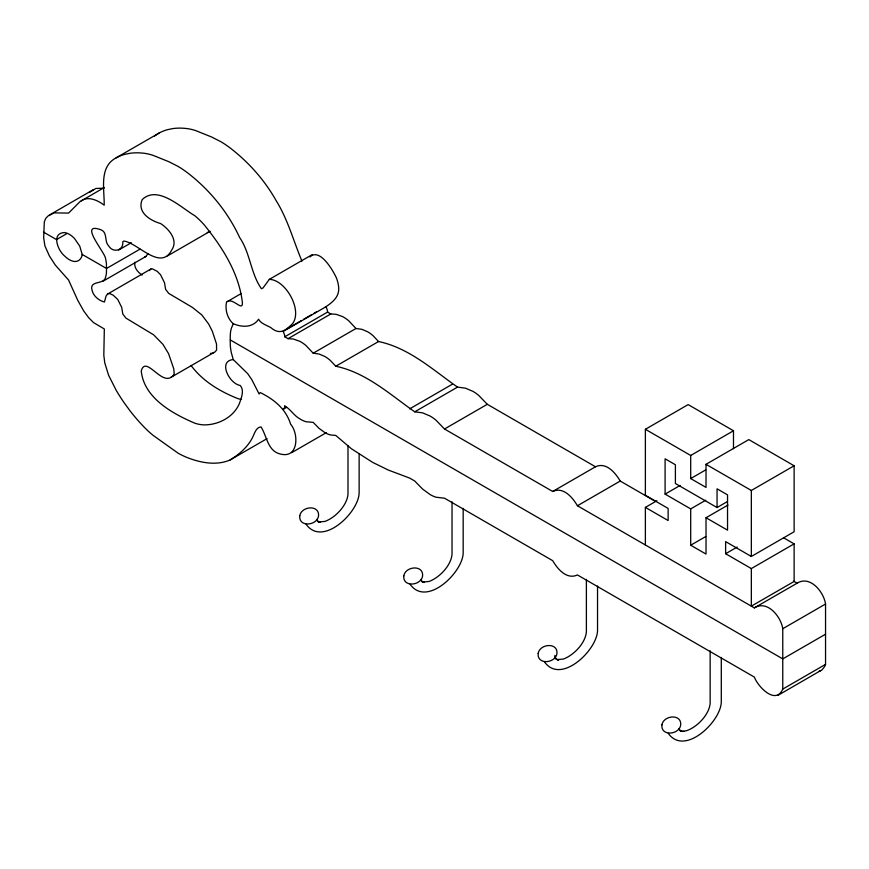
<?xml version="1.0" encoding="UTF-8"?>
<svg xmlns="http://www.w3.org/2000/svg" width="869" height="869" viewBox="0 0 869 869"><rect width="100%" height="100%" fill="white"/><g stroke="black" fill="none" stroke-linecap="round" stroke-linejoin="round"><path stroke-width="1.3" d="M267.098 438.606L230.089 459.973C216.479 465.827 200.989 462.873 187.628 457.735A96.459 55.692 60 0 1 178.134 453.205L153.194 435.423A78.384 45.253 60 0 1 143.179 426.114L139.876 422.573A125.364 72.377 60 0 1 130.241 411.091L124.376 403.097A120.769 69.726 60 0 1 116.185 390.29L108.592 375.245L104.747 362.818L103.813 355.16L104.334 328.993L93.515 322.573L88.584 317.598L83.663 310.874L77.667 300.153L68.586 280.057L55.268 265.034L49.403 255.953L44.906 245.905L43.667 237.737L44.319 221.834L45.764 218.347L48.088 215.946L54.16 212.872L68.586 213.09L80.067 201.575L104.389 187.465M241.18 293.559L226.537 302.054C224.897 309.516 227.298 318.532 233.25 323.713L231.328 328.373A40.05 23.115 60 0 0 230.242 336.716L230.242 343.092A40.05 23.115 60 0 0 231.328 352.684L233.25 359.57L247.665 373.627L251.847 379.71L259.114 393.994L260.168 392.549C273.974 399.295 285.988 408.973 290.626 424.213C298.806 433.501 298.654 458.376 280.969 454.161C267.576 451.543 267 436.064 261.015 426.918C257.094 427.037 255.323 431.241 253.954 434.326C249.588 445.482 240.094 453.857 230.089 459.973M134.88 262.253C133.804 267.695 137.889 272.345 142.158 275.06M82.197 254.432C81.925 258.408 78.677 262.003 74.495 261.482A19.107 11.036 60 0 1 64.578 255.964C57.962 250.685 50.847 232.99 64.578 232.555A19.107 11.036 60 0 1 74.495 238.486L79.742 246.123L82.197 254.432L106.529 268.478L106.409 273.344A46.741 26.993 60 0 1 105.594 277.189C104.084 285.184 89.007 279.764 92.092 290.376C93.374 296.101 98.99 300.696 104.443 302.01L106.083 295.971L107.484 294.113L150.88 269.021L152.423 268.858L157.235 271.345L160.559 274.756L164.502 282.74L165.599 289.344L168.716 293.396L192.407 307.409L201.901 315.023L208.777 324.213L212.329 331.263L216.522 344.005L216.577 350.109L214.947 351.934L171.084 377.265C160.635 384.283 145.59 355.149 141.245 370.944C143.928 397.98 172.388 413.579 194.895 423.225A61.384 35.433 60 0 0 204.356 424.898C218.423 424.876 233.207 417.348 239.127 404.139C241.115 398.795 244.797 390.105 240.137 385.456C229.286 383.696 217.63 360.896 233.25 359.57M655.367 501.337L620.227 481.057C615.404 472.834 606.193 461.7 595.482 466.772L487.292 404.302L478.776 395.471A38.106 22.007 60 0 0 472.91 391.343L465.339 388.139L457.528 387.118C432.816 369.781 409.093 347.915 378.558 341.528L373.214 335.858A29.492 17.032 60 0 0 367.674 331.784L361.928 329.34L355.997 328.493L348.686 320.759A30.806 17.782 60 0 0 342.44 316.522L336.042 314.296L330.817 313.97L327.57 312.09L284.782 336.792L288.03 338.671L293.255 339.008L299.653 341.235A30.806 17.782 60 0 1 305.899 345.471L313.198 353.205L319.14 354.041L324.887 356.496A29.492 17.032 60 0 1 330.426 360.559L335.771 366.229C366.305 372.627 390.029 394.483 414.741 411.819L422.551 412.84L430.112 416.045A38.106 22.007 60 0 1 435.988 420.183L444.504 429.004L552.695 491.474C563.405 486.401 572.617 497.535 577.44 505.758L754.335 607.887C767.36 599.697 780.992 616.653 782.763 628.721L782.763 689.084C775.691 705.378 758.105 686.944 754.335 677.081L577.44 574.952C566.718 579.971 557.496 568.934 552.695 560.668L444.504 498.209L435.988 497.209A38.106 22.007 60 0 1 430.112 494.559L422.551 489.03L414.741 481.024L409.636 478.08L388.345 470.064L372.671 462.395L351.424 448.752L335.771 435.434L330.426 434.934A29.492 17.032 60 0 1 324.887 432.599L319.14 428.428L313.198 422.399L305.899 421.704A30.806 17.782 60 0 1 299.653 418.728C293.787 415.512 290.539 409.136 284.782 405.997M754.335 607.887L797.123 583.186C810.147 574.996 823.779 591.952 825.55 604.02L825.55 664.372L824.551 666.697L822.085 669.814L777.864 695.396M147.98 253.65L145.894 256.464L103.107 281.165M149.283 270.585L150.88 269.021M309.918 256.952C319.868 247.491 333.131 270.617 336.553 278.199C341.734 292.875 337.487 299.012 325.321 307.159M89.637 192.331L95.84 188.454L103.9 188.225M140.061 249.121L106.529 268.478L106.409 263.481A46.741 26.993 60 0 0 105.594 258.701C105.214 252.434 77.623 221.204 101.217 229.894C107.821 232.762 104.074 241.539 108.799 246.068C113.252 253.411 123.822 250.391 122.801 241.712L123.865 241.028C138.106 243.016 160.819 271.725 171.845 249.761C178.514 240.05 168.64 228.764 160.602 223.55C150.141 220.552 136.824 212.373 142.201 199.588C157.734 184.641 181.273 207.865 194.895 215.762A61.384 35.433 60 0 1 204.356 225.017C221.867 246.677 237.965 271.671 242.017 299.74C244.558 314.6 233.739 297.404 227.298 301.565M312.123 254.66L269.336 279.362L262.981 288.008L261.428 288.714C250.707 273.605 250.315 253.075 239.659 237.552C227.928 212.155 209.744 189.931 187.628 172.866A96.459 55.692 60 0 0 178.134 166.435L168.89 161.732L153.194 155.41A78.384 45.253 60 0 0 143.179 153.161L139.876 152.89A125.364 72.377 60 0 0 130.241 153.248L124.376 154.454A120.769 69.726 60 0 0 116.185 157.821C98.74 166.946 104.519 189.323 104.182 205.214C98.979 201.13 88.714 195.492 81.262 200.826M154.573 136.02L158.973 133.12A120.769 69.726 60 0 1 167.163 129.753L173.029 128.547A125.364 72.377 60 0 1 182.664 128.188L185.966 128.46A78.384 45.253 60 0 1 195.981 130.708L211.678 137.03L220.922 141.734A96.459 55.692 60 0 1 230.415 148.165C248.795 162.394 264.589 180.133 276.005 200.402C287.824 219.281 293.44 240.93 301.956 261.145M171.084 377.265L173.083 375.821L174.202 373.627L173.735 368.717L168.553 353.618L162.916 344.341L153.617 334.815L125.918 318.097L122.801 314.046L121.714 307.441L117.76 299.457L113.133 295.156L109.635 293.559L108.093 293.722M116.185 157.821L158.973 133.12M49.403 215.045L93.494 189.583M66.902 233.587L56.496 239.594L43.45 232.066M118.64 250.055L131.36 242.712M167.38 255.964L210.168 231.263M287.487 328.634L301.358 320.618M303.672 319.281L311.775 314.611M314.089 313.274L316.392 311.938M288.03 338.671L330.817 313.97M313.198 353.205L355.997 328.493M335.771 366.229L378.558 341.528M286.574 407.344L283.098 409.353A8.017 4.627 60 0 0 284.815 406.019M291.593 452.706L326.288 432.675M409.636 408.875L452.423 384.174M414.741 411.819L457.528 387.118M444.504 429.004L487.292 404.302M645.374 544.982L645.374 507.398L668.131 520.531L668.131 508.419L645.374 495.287L645.374 429.297L688.161 404.596L733.49 430.763L733.49 448.73M552.695 491.474L595.482 466.772M577.44 505.758L620.227 481.057M645.374 429.297L690.703 455.475L733.49 430.763M690.703 455.475L690.703 478.569L706.019 487.411L706.019 464.318L748.806 439.605L794.125 465.773L794.125 531.763L751.337 556.464L725.626 541.615L725.626 553.727L751.337 568.565L794.125 543.864L794.125 581.448L751.337 606.149L751.337 568.565M690.703 478.569L705.737 469.89M727.462 501.543L717.055 507.55L675.398 483.501L675.398 464.752L665.1 458.81L665.1 494.113L680.134 485.434M645.374 507.398L656.931 500.718M665.1 494.113L690.703 508.897L705.737 500.218M706.019 464.318L751.337 490.474L794.125 465.773M690.703 508.897L690.703 545.221L706.019 554.064L706.019 517.739L727.994 505.052M690.703 545.221L705.737 536.542M725.626 553.727L737.184 547.046M782.763 628.721L825.55 604.02M825.55 634.196L782.763 658.898L230.372 339.985M782.763 689.084L825.55 664.372M144.678 257.039L145.894 256.464M269.336 279.362C285.477 279.633 302.825 309.918 292.56 323.692C285.434 330.459 279.861 335.434 270.693 327.504C266.501 325.256 260.363 323.225 258.604 319.227C252.716 327.874 241.919 327.45 233.25 323.713M212.731 353.01L213.872 352.564M207.267 232.544L208.777 231.99M819.119 671.15L820.651 670.694M683.327 731.372L687.205 730.492C697.992 726.441 709.343 714.188 710.147 703.206L710.147 650.859M210.439 353.39L211.58 353.292M683.86 731.264L680.807 731.09L682.35 731.502L679.656 730.221L680.405 730.862L678.7 728.515L679.08 729.33M783.599 537.792L794.125 543.864M706.019 517.739L727.538 530.155L727.538 494.863L717.055 488.812L717.055 507.55M793.603 581.155L797.123 583.186M316.544 519.434L318.25 521.78L317.5 521.128L320.194 522.41L318.651 521.997L325.049 521.4C335.836 517.348 347.187 505.095 347.991 494.113L347.991 445.797M191.071 365.491C202.564 381.056 219.944 391.474 237.682 398.523A61.384 35.433 60 0 0 241.061 399.447M668.228 733.306C684.631 756.725 721.064 721.357 721.292 701.902L721.292 657.442M544.472 661.852C560.874 685.272 597.307 649.903 597.535 630.459L597.535 585.999M420.965 580.307L420.585 579.493L422.291 581.839L421.541 581.198L424.235 582.48L422.692 582.067L429.09 581.47C439.877 577.418 451.228 565.165 452.032 554.183L452.032 501.847M410.114 584.283C426.516 607.703 462.949 572.334 463.177 552.88L463.177 508.419M306.073 524.213C322.475 547.633 358.908 512.265 359.136 492.821L359.136 453.748M554.889 655.422L555.324 657.887L554.943 657.073L556.649 659.419L555.899 658.767L558.593 660.049L557.051 659.636L563.449 659.039C574.235 654.987 585.587 642.734 586.39 631.752L586.39 579.417M751.337 490.474L751.337 556.464M327.602 312.101A8.017 4.627 60 0 0 325.897 306.79L283.098 331.491A8.017 4.627 60 0 1 284.815 336.803M299.783 515.73C298.425 527.407 316.805 525.864 318.51 516.143C319.868 504.454 301.489 506.008 299.783 515.73M403.824 575.789C402.466 587.477 420.846 585.923 422.551 576.201C423.909 564.524 405.53 566.067 403.824 575.789M538.183 653.369C536.825 665.046 555.204 663.503 556.91 653.781C558.267 642.093 539.888 643.647 538.183 653.369M661.939 724.811C660.581 736.499 678.961 734.946 680.666 725.224C682.024 713.536 663.644 715.089 661.939 724.811"/></g></svg>
